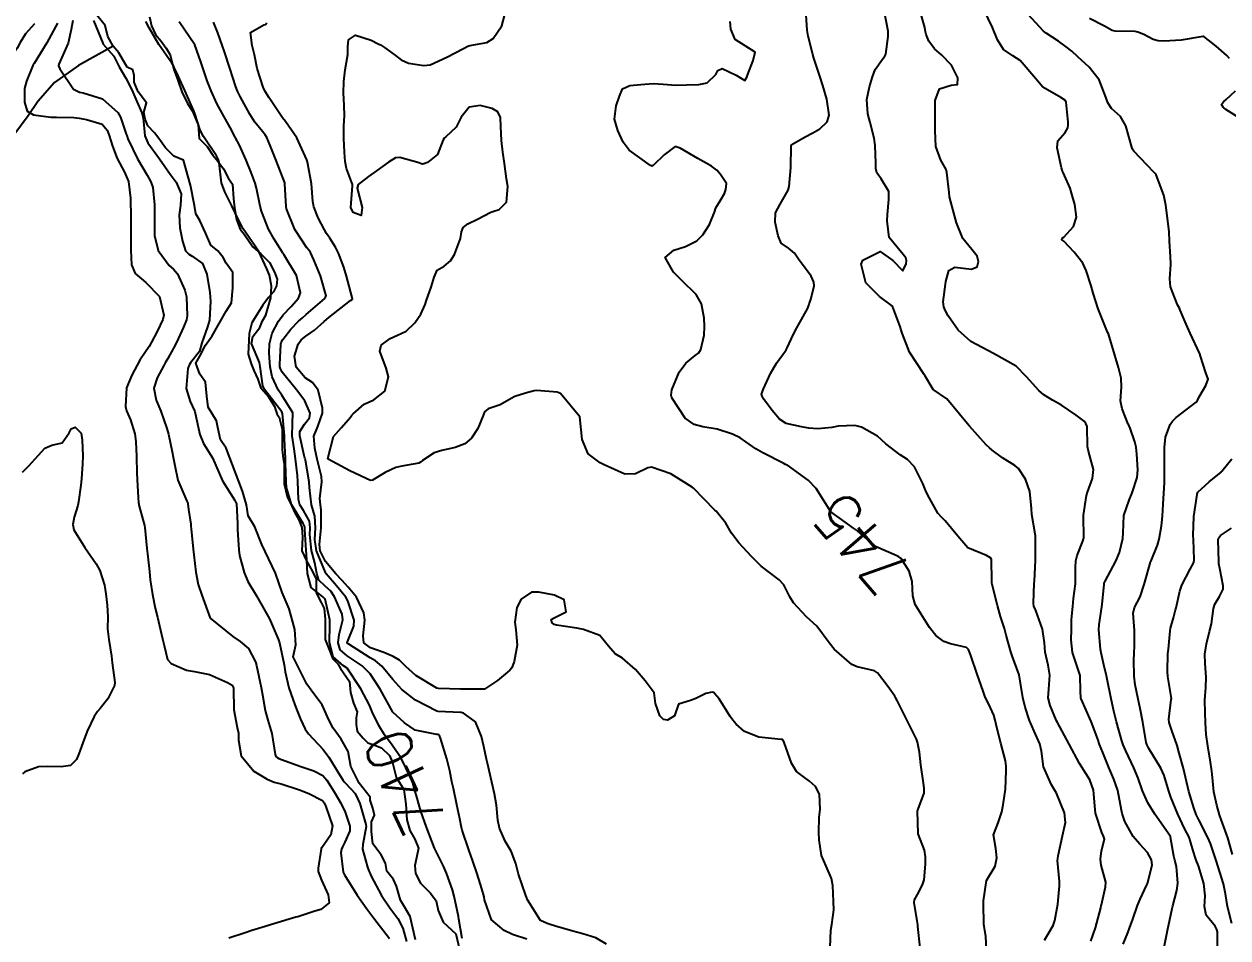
# Model space of a CAD drawing. Header units: metres. Extents: x 318500 to 325275, y 7408834 to 7428799.
# Drawn here: x 322758 to 322863, y 7421728.3 to 7421808 of the extents above; entities that cross this region are included whole.
import ezdxf
from ezdxf.enums import TextEntityAlignment as Align

# ---------------------------------------------------------------- set-up
doc = ezdxf.new("R2010")
doc.units = ezdxf.units.M
doc.header["$MEASUREMENT"] = 0
for name, color, linetype in [('Cotas', 45, 'Continuous'), ('Curvas de Nivel 1m', 11, 'Continuous'), ('Curvas de Nivel 5m', 15, 'Continuous'), ('Hidrografia', 140, 'Continuous'), ('Vias Primárias', 230, 'Continuous')]:
    doc.layers.add(name, color=color, linetype=linetype)
doc.styles.add('Style-STANDARD', font='STANDARD.shx')

msp = doc.modelspace()

# ---------------------------------------------------------------- linework, layer by layer
at = {"layer": 'Curvas de Nivel 1m', "flags": 128}
for points, elevation in [([(322851.02, 7421727.98), (322851.42, 7421729.15), (322851.88, 7421730.89), (322851.93, 7421731.09), (322851.94, 7421731.14), (322852.31, 7421732.73), (322852.33, 7421733.14), (322851.93, 7421734.61), (322851.86, 7421735.14), (322851.95, 7421735.87), (322852.21, 7421736.88), (322852.12, 7421737.14), (322851.97, 7421737.47), (322851.44, 7421739.15), (322851.36, 7421739.79), (322851.24, 7421741.16), (322850.92, 7421742.05), (322850.23, 7421743.17), (322850.04, 7421743.49), (322849.14, 7421745.18), (322848.1, 7421747.06), (322848.03, 7421747.2), (322847.46, 7421748.55), (322847.31, 7421749.21), (322847.36, 7421749.98), (322847.43, 7421751.21), (322847.29, 7421752.08), (322847.05, 7421753.22), (322846.98, 7421754.01), (322846.8, 7421755.22), (322846.22, 7421756.83), (322846.06, 7421757.23), (322846.02, 7421757.44), (322846.09, 7421759.23), (322846.1, 7421759.39), (322846.2, 7421761.23), (322846.2, 7421761.31), (322846.19, 7421763.23), (322846.18, 7421763.36), (322845.88, 7421765.23), (322845.84, 7421765.74), (322845.71, 7421767.24), (322845.31, 7421768.3), (322844.7, 7421769.25), (322844.39, 7421769.5), (322843.31, 7421770.18), (322842.41, 7421770.85), (322842.17, 7421771.04), (322841.88, 7421771.29), (322840.43, 7421772.92), (322840.12, 7421773.31), (322838.47, 7421775.33), (322837.27, 7421776.14), (322836.53, 7421777.36), (322836.49, 7421777.43), (322835.21, 7421779.38), (322834.55, 7421781.06), (322834.45, 7421781.39), (322834.42, 7421781.53), (322833.72, 7421783.4), (322832.58, 7421784.25), (322831.4, 7421785.43), (322830.98, 7421787.08), (322831.13, 7421787.43), (322832.64, 7421788.18), (322833.75, 7421787.4), (322834.62, 7421786.5), (322834.91, 7421787.1), (322834.93, 7421787.39), (322834.87, 7421787.63), (322834.64, 7421787.91), (322833.43, 7421789.4), (322833.24, 7421790.84), (322833.28, 7421791.4), (322833.39, 7421792.71), (322833.4, 7421793.4), (322832.72, 7421794.51), (322832.35, 7421795.04), (322832.27, 7421795.42), (322832.26, 7421795.9), (322832.21, 7421797.42), (322832.12, 7421798.07), (322831.76, 7421799.43), (322831.56, 7421800.19), (322831.47, 7421801.43), (322831.71, 7421802.55), (322831.96, 7421803.42), (322832.2, 7421804.07), (322832.86, 7421804.96), (322833.06, 7421805.21), (322833.13, 7421805.41), (322833.34, 7421806.95), (322833.33, 7421807.41), (322832.96, 7421809.37)], 747), ([(322853.84, 7421727.71), (322854.25, 7421728.72), (322854.4, 7421729.11), (322854.67, 7421729.91), (322855.1, 7421731.1), (322855.33, 7421731.66), (322855.91, 7421732.89), (322855.97, 7421733.03), (322855.99, 7421733.09), (322856.36, 7421734.66), (322856.3, 7421735.09), (322855.95, 7421735.72), (322855.29, 7421736.44), (322854.7, 7421737.11), (322853.98, 7421738.42), (322853.75, 7421739.12), (322853.7, 7421739.42), (322853.38, 7421741.13), (322853.03, 7421742.13), (322852.59, 7421743.14), (322852.06, 7421744.44), (322851.79, 7421745.15), (322851.62, 7421745.61), (322851.05, 7421747.16), (322850.17, 7421749.12), (322850.15, 7421749.17), (322850.13, 7421749.84), (322850.08, 7421751.17), (322850.05, 7421751.27), (322849.42, 7421753.18), (322849.3, 7421754.29), (322849.32, 7421755.18), (322849.34, 7421756.06), (322849.44, 7421757.18), (322849.52, 7421757.9), (322849.67, 7421759.18), (322849.68, 7421760.59), (322849.72, 7421761.18), (322849.83, 7421761.64), (322850.31, 7421762.9), (322850.39, 7421763.09), (322850.4, 7421763.17), (322850.37, 7421765.14), (322850.38, 7421765.17), (322850.64, 7421766.88), (322850.72, 7421767.17), (322851.17, 7421768.37), (322851.25, 7421769.16), (322850.82, 7421770.76), (322850.72, 7421771.17), (322850.69, 7421772.91), (322850.59, 7421773.17), (322850.44, 7421773.37), (322849.73, 7421773.9), (322848.46, 7421774.75), (322847.67, 7421775.21), (322846.92, 7421775.67), (322846.48, 7421776.04), (322845.4, 7421777.24), (322844.5, 7421778.17), (322842.52, 7421779.28), (322840.54, 7421780.31), (322839.44, 7421781.32), (322838.56, 7421782.55), (322838.3, 7421783.06), (322838.2, 7421783.34), (322838.14, 7421783.77), (322838.34, 7421785.33), (322838.38, 7421785.56), (322838.62, 7421786.51), (322839.15, 7421786.8), (322840.62, 7421786.63), (322841.09, 7421786.84), (322841.23, 7421787.3), (322841.09, 7421787.76), (322840.64, 7421788.36), (322839.85, 7421789.32), (322839.3, 7421790.69), (322839.14, 7421791.33), (322838.7, 7421792.96), (322838.66, 7421793.33), (322838.47, 7421795.08), (322838.39, 7421795.34), (322837.94, 7421796.14), (322837.51, 7421797.35), (322837.43, 7421798.7), (322837.45, 7421799.35), (322837.43, 7421799.99), (322837.45, 7421801.35), (322837.81, 7421802.36), (322838.83, 7421802.68), (322839.4, 7421802.75), (322839.42, 7421803.32), (322838.86, 7421804.44), (322838, 7421805.34), (322837.39, 7421805.86), (322836.88, 7421806.54), (322836.65, 7421807.12), (322836.6, 7421807.36), (322836.54, 7421807.72), (322836.06, 7421809.37)], 748), ([(322857.43, 7421727.47), (322857.73, 7421729.06), (322857.87, 7421729.74), (322858.1, 7421730.83), (322858.16, 7421731.06), (322858.53, 7421732.42), (322858.61, 7421733.05), (322858.49, 7421734.51), (322858.35, 7421735.06), (322858.27, 7421735.39), (322857.98, 7421737.07), (322857.96, 7421737.12), (322856.59, 7421739.08), (322856, 7421740.06), (322855.54, 7421741.1), (322855.14, 7421742.21), (322854.77, 7421743.11), (322854.06, 7421744.6), (322853.84, 7421745.12), (322853.72, 7421745.48), (322853.25, 7421747.13), (322853.03, 7421748.06), (322852.8, 7421749.14), (322852.45, 7421750.84), (322852.39, 7421751.15), (322852.16, 7421752.1), (322851.92, 7421753.15), (322851.87, 7421753.47), (322851.73, 7421755.15), (322851.74, 7421755.62), (322851.99, 7421757.15), (322852.02, 7421757.37), (322852.17, 7421759.15), (322852.18, 7421759.23), (322852.26, 7421759.41), (322853.2, 7421761.14), (322853.52, 7421761.91), (322853.81, 7421763.13), (322853.83, 7421763.62), (322853.91, 7421765.13), (322854.35, 7421766.46), (322854.62, 7421767.12), (322855.05, 7421768.44), (322855.12, 7421769.11), (322855.02, 7421770.5), (322854.96, 7421771.11), (322854.87, 7421771.56), (322854.44, 7421772.76), (322854.33, 7421773.02), (322854.29, 7421773.12), (322853.76, 7421774.43), (322853.62, 7421775.13), (322853.7, 7421776.34), (322853.67, 7421777.13), (322853.42, 7421778.06), (322853.12, 7421779.14), (322852.55, 7421780.99), (322852.48, 7421781.15), (322852.42, 7421781.28), (322851.65, 7421783.16), (322851.22, 7421784.54), (322851.04, 7421785.17), (322850.62, 7421786.53), (322850.33, 7421787.17), (322849.58, 7421788.13), (322848.65, 7421789.07), (322848.57, 7421789.13), (322848.5, 7421789.2), (322848.51, 7421789.34), (322848.65, 7421789.44), (322849.51, 7421790.35), (322849.76, 7421791.18), (322849.62, 7421792.27), (322849.36, 7421793.19), (322849.21, 7421793.69), (322848.73, 7421794.8), (322848.6, 7421795.08), (322848.56, 7421795.2), (322848.45, 7421795.49), (322848.07, 7421797.21), (322848.14, 7421797.84), (322848.78, 7421798.55), (322849.01, 7421798.98), (322849.05, 7421799.2), (322849.05, 7421799.45), (322848.88, 7421801.2), (322848.81, 7421801.36), (322848.4, 7421801.62), (322846.83, 7421802.52), (322846.23, 7421803.24), (322844.86, 7421804.84), (322844.21, 7421805.26), (322843.4, 7421805.8), (322842.88, 7421806.64), (322842.7, 7421807.1), (322842.62, 7421807.28), (322842.45, 7421807.73), (322841.68, 7421809.3)], 749), ([(322762.22, 7421808.35), (322762.06, 7421807.54), (322761.81, 7421806.36), (322761, 7421804.52), (322760.96, 7421804.37), (322761.08, 7421804.13), (322762.29, 7421802.35), (322762.81, 7421802.07), (322763.12, 7421802.02), (322764.8, 7421801.51), (322766.13, 7421800.3), (322766.37, 7421799.89), (322766.76, 7421798.77), (322766.88, 7421798.41), (322766.92, 7421798.29), (322767.02, 7421798.02), (322767.85, 7421796.27), (322768.71, 7421794.83), (322769.03, 7421794.26), (322769.19, 7421793.76), (322769.34, 7421792.25), (322769.35, 7421791.57), (322769.33, 7421790.25), (322769.33, 7421789.56), (322769.65, 7421788.25), (322770.61, 7421786.94), (322770.99, 7421786.62), (322771.35, 7421786.23), (322772, 7421784.8), (322772.13, 7421784.22), (322772.2, 7421782.56), (322772.14, 7421782.22), (322771.87, 7421781.56), (322771.25, 7421780.23), (322771.01, 7421779.74), (322770.5, 7421778.85), (322770.27, 7421778.47), (322770.15, 7421778.24), (322769.57, 7421777.16), (322769.28, 7421776.25), (322769.5, 7421775.2), (322769.9, 7421774.25), (322770.42, 7421772.73), (322770.55, 7421772.24), (322770.87, 7421770.7), (322770.98, 7421770.23), (322771.12, 7421769.49), (322771.38, 7421768.22), (322772.15, 7421766.39), (322772.24, 7421766.21), (322772.25, 7421766.14), (322772.32, 7421765.66), (322772.5, 7421764.39), (322772.51, 7421764.21), (322772.53, 7421763.98), (322772.72, 7421762.2), (322772.77, 7421761.7), (322772.94, 7421760.2), (322773.16, 7421759.11), (322773.46, 7421758.19), (322774.2, 7421756.18), (322776.18, 7421754.56), (322776.81, 7421754.15), (322777.55, 7421753.52), (322778.15, 7421752.37), (322778.21, 7421752.19), (322778.22, 7421752.13), (322778.24, 7421752.04), (322778.64, 7421750.12), (322778.76, 7421749.47), (322778.99, 7421748.12), (322779.23, 7421747.26), (322779.59, 7421746.11), (322779.87, 7421744.28), (322779.92, 7421744.1), (322780.04, 7421744), (322780.2, 7421743.93), (322782.03, 7421743.26), (322783.24, 7421742.84), (322784.02, 7421742.44), (322784.37, 7421742.04), (322785, 7421741.03), (322785.6, 7421740.03), (322785.98, 7421739.25), (322786.39, 7421738.02), (322786.37, 7421737.6), (322785.94, 7421736.63), (322785.74, 7421736.22), (322785.65, 7421736.02), (322785.6, 7421735.7), (322785.81, 7421734.02), (322785.91, 7421733.77), (322787.02, 7421732.01), (322787.86, 7421730.8), (322788.47, 7421729.98), (322789.83, 7421728.21)], 741), ([(322801.83, 7421728.16), (322800.58, 7421728.57), (322799.84, 7421728.9), (322798.73, 7421729.85), (322798.13, 7421731.6), (322798.09, 7421731.86), (322797.89, 7421732.55), (322797.49, 7421733.87), (322797.09, 7421735.04), (322796.79, 7421735.88), (322796.19, 7421737.66), (322796.12, 7421737.89), (322795.97, 7421738.65), (322795.71, 7421739.89), (322795.41, 7421741.31), (322795.29, 7421741.9), (322795.09, 7421742.84), (322794.83, 7421743.91), (322794.29, 7421745.69), (322794.21, 7421745.92), (322794.14, 7421745.99), (322794.07, 7421746.01), (322793.97, 7421746.02), (322792.07, 7421746.4), (322791.15, 7421747.03), (322790.12, 7421747.97), (322790.09, 7421748.02), (322789.04, 7421749.99), (322788.14, 7421751.32), (322787.47, 7421752.01), (322786.16, 7421752.89), (322785.54, 7421753.41), (322785.37, 7421754.03), (322785.45, 7421754.76), (322785.77, 7421756.03), (322785.72, 7421756.51), (322785.04, 7421758.04), (322784.71, 7421758.52), (322784.24, 7421758.96), (322783.67, 7421759.48), (322783.51, 7421760.06), (322783.34, 7421760.99), (322783.05, 7421762.07), (322782.9, 7421763.47), (322782.93, 7421764.07), (322782.87, 7421764.63), (322782.33, 7421765.58), (322782.02, 7421766.08), (322781.9, 7421766.52), (322781.85, 7421768.09), (322781.81, 7421768.64), (322781.64, 7421770.09), (322781.53, 7421770.96), (322781.36, 7421772.09), (322781.38, 7421773.13), (322781.42, 7421774.09), (322780.46, 7421775.65), (322780.12, 7421776.11), (322779.61, 7421777.24), (322779.43, 7421778.12), (322779.33, 7421779.3), (322779.36, 7421780.12), (322779.6, 7421781.05), (322780.15, 7421782.11), (322780.56, 7421782.66), (322781.26, 7421783.39), (322781.91, 7421784.09), (322782.08, 7421784.58), (322781.73, 7421786.09), (322780.63, 7421787.92), (322780.55, 7421788.02), (322780.5, 7421788.1), (322779.78, 7421789.26), (322779.29, 7421790.12), (322778.67, 7421791.69), (322778.56, 7421792.13), (322778.25, 7421793.69), (322778.12, 7421794.14), (322777.78, 7421795.08), (322777.34, 7421796.15), (322776.75, 7421797.45), (322776.39, 7421798.16), (322775.93, 7421799.01), (322775.27, 7421800.18), (322774.79, 7421801.1), (322774.29, 7421802.19), (322773.95, 7421803.07), (322773.56, 7421804.2), (322773.38, 7421804.73), (322772.86, 7421806.21), (322771.5, 7421808.23)], 741), ([(322836.14, 7421727.36), (322835.93, 7421729.29), (322835.93, 7421729.36), (322835.92, 7421729.42), (322835.86, 7421729.77), (322835.61, 7421731.36), (322835.64, 7421731.6), (322835.89, 7421732.06), (322836.34, 7421732.91), (322836.47, 7421733.35), (322836.59, 7421734.69), (322836.6, 7421735.35), (322836.52, 7421735.92), (322835.96, 7421737.36), (322835.91, 7421739.36), (322835.92, 7421739.43), (322835.99, 7421739.6), (322836.47, 7421740.89), (322836.49, 7421741.35), (322836.43, 7421741.76), (322836.19, 7421743.36), (322836.06, 7421744.47), (322835.91, 7421745.36), (322835.82, 7421745.62), (322834.94, 7421747.37), (322834.12, 7421748.99), (322833.99, 7421749.25), (322833.91, 7421749.38), (322833.35, 7421750.18), (322832.42, 7421751.41), (322832.15, 7421751.59), (322830.64, 7421751.92), (322830.16, 7421752.13), (322828.62, 7421753.46), (322828.18, 7421754.03), (322827.12, 7421755.48), (322826.21, 7421756.3), (322825.07, 7421757.51), (322824.75, 7421758.03), (322824.25, 7421759.07), (322823.84, 7421759.52), (322822.27, 7421760.7), (322821.41, 7421761.55), (322820.3, 7421762.74), (322819.67, 7421763.58), (322819.19, 7421764.46), (322818.33, 7421765.5), (322818.23, 7421765.6), (322816.36, 7421767.52), (322816.25, 7421767.62), (322814.38, 7421768.78), (322812.71, 7421769.35), (322812.38, 7421769.29), (322811.31, 7421768.76), (322810.38, 7421768.73), (322808.56, 7421769.55), (322808.39, 7421769.65), (322808.21, 7421769.73), (322807.18, 7421770.53), (322806.65, 7421771.76), (322806.44, 7421773.76), (322804.77, 7421775.78), (322804.47, 7421775.91), (322802.7, 7421776.03), (322802.47, 7421776.01), (322801.69, 7421775.82), (322800.78, 7421775.52), (322800.46, 7421775.36), (322799.5, 7421774.8), (322798.45, 7421774.43), (322798.12, 7421774.19), (322798, 7421773.87), (322797.56, 7421772.74), (322797, 7421771.88), (322796.41, 7421771.39), (322795.58, 7421771.08), (322794.4, 7421770.82), (322793.73, 7421770.6), (322792.73, 7421769.94), (322792.55, 7421769.78), (322792.39, 7421769.7), (322790.92, 7421769.43), (322790.38, 7421769.31), (322789.45, 7421768.9), (322788.36, 7421768.21), (322788.17, 7421768.2), (322786.38, 7421769.03), (322784.5, 7421770.05), (322784.45, 7421770.11), (322784.97, 7421772.04), (322785.64, 7421772.81), (322786.44, 7421773.73), (322786.56, 7421773.89), (322786.68, 7421774.02), (322787.63, 7421774.84), (322788.46, 7421775.22), (322789.44, 7421775.99), (322789.74, 7421777.24), (322789.54, 7421777.98), (322789.01, 7421779.49), (322789.11, 7421779.99), (322789.91, 7421780.59), (322790.53, 7421780.88), (322791.29, 7421781.21), (322792.04, 7421781.95), (322792.56, 7421782.72), (322792.96, 7421783.54), (322793.07, 7421783.94), (322793.47, 7421785.05), (322793.74, 7421785.93), (322794, 7421786.54), (322794.61, 7421786.91), (322795.17, 7421787.37), (322795.51, 7421787.91), (322796.04, 7421789.3), (322796.12, 7421789.9), (322796.28, 7421790.27), (322796.66, 7421790.59), (322797.53, 7421791.01), (322798.68, 7421791.6), (322798.85, 7421791.68), (322799.4, 7421791.85), (322800.06, 7421792.47), (322800.15, 7421793.85), (322800.04, 7421794.52), (322799.86, 7421795.85), (322799.73, 7421796.86), (322799.61, 7421797.85), (322799.55, 7421799.09), (322799.51, 7421799.86), (322799.29, 7421800.36), (322798.8, 7421800.65), (322797.76, 7421800.92), (322796.8, 7421800.77), (322796.09, 7421799.9), (322795.65, 7421799.03), (322794.76, 7421798.19), (322794.61, 7421798.08), (322794.52, 7421797.92), (322794.04, 7421796.63), (322793.16, 7421795.94), (322792.85, 7421795.82), (322792.73, 7421795.8), (322792.62, 7421795.83), (322792.32, 7421795.95), (322790.74, 7421796.38), (322790.36, 7421796.35), (322789.74, 7421795.98), (322788.72, 7421795.23), (322788, 7421794.72), (322787.11, 7421794.02), (322787.03, 7421793.7), (322787.47, 7421792.01), (322787.37, 7421791.31), (322786.67, 7421791.59), (322786.48, 7421792.02), (322786.61, 7421793.92), (322786.6, 7421794.02), (322786.1, 7421795.41), (322785.98, 7421796.03), (322785.91, 7421796.86), (322785.85, 7421798.03), (322785.86, 7421799.13), (322785.91, 7421800.03), (322785.9, 7421800.93), (322785.83, 7421802.03), (322785.85, 7421803.01), (322785.98, 7421804.03), (322786.2, 7421805.38), (322786.22, 7421806.03), (322786.25, 7421806.65), (322786.88, 7421807.07), (322788.25, 7421806.62), (322788.86, 7421806.31), (322789.06, 7421806.2), (322789.4, 7421805.99), (322790.25, 7421805.38), (322790.85, 7421804.9), (322791.49, 7421804.6), (322792.84, 7421804.4), (322793.39, 7421804.48), (322794.85, 7421805.15), (322796.3, 7421805.9), (322796.66, 7421806.09), (322796.86, 7421806.16), (322798.32, 7421806.43), (322798.88, 7421806.77), (322799.64, 7421807.86), (322799.89, 7421808.87)], 744), ([(322846.99, 7421728.06), (322847.64, 7421729.2), (322847.72, 7421729.34), (322847.87, 7421729.78), (322848.15, 7421731.2), (322848.29, 7421732.81), (322848.28, 7421733.19), (322848.12, 7421735.01), (322848.13, 7421735.2), (322848.17, 7421735.42), (322848.56, 7421737.19), (322848.82, 7421738.34), (322848.71, 7421739.19), (322848.02, 7421740.89), (322847.85, 7421741.2), (322847.59, 7421741.64), (322846.88, 7421743.21), (322846.71, 7421744.56), (322846.56, 7421745.22), (322846.09, 7421746.31), (322845.67, 7421747.23), (322845.28, 7421748.4), (322845.08, 7421749.24), (322844.87, 7421750.51), (322844.76, 7421751.24), (322844.17, 7421752.9), (322844.05, 7421753.25), (322843.64, 7421754.7), (322843.48, 7421755.26), (322843.15, 7421756.33), (322842.87, 7421757.27), (322842.41, 7421759.12), (322842.39, 7421759.28), (322842.39, 7421759.4), (322842.36, 7421761.28), (322842.28, 7421761.43), (322841.93, 7421761.64), (322840.3, 7421762.32), (322839.42, 7421763.32), (322838.32, 7421764.67), (322837.98, 7421764.99), (322837.68, 7421765.34), (322836.79, 7421766.92), (322836.59, 7421767.36), (322836.37, 7421767.92), (322835.65, 7421769.37), (322835.03, 7421770.01), (322834.4, 7421770.43), (322833.14, 7421771.4), (322832.42, 7421772.05), (322831.01, 7421772.85), (322830.43, 7421772.99), (322828.98, 7421772.92), (322828.43, 7421772.82), (322827.2, 7421772.71), (322826.43, 7421772.77), (322825.79, 7421772.86), (322824.43, 7421773.15), (322823.87, 7421773.53), (322823.21, 7421774.3), (322822.47, 7421775.32), (322822.34, 7421775.55), (322822.3, 7421775.72), (322822.48, 7421776.2), (322823.09, 7421777.54), (322823.6, 7421778.44), (322824.39, 7421779.52), (322824.44, 7421779.6), (322824.52, 7421779.78), (322825.08, 7421780.97), (322825.37, 7421781.51), (322826.32, 7421783.24), (322826.42, 7421783.49), (322826.46, 7421783.6), (322826.58, 7421783.98), (322826.89, 7421785.19), (322826.86, 7421785.49), (322826.61, 7421786.01), (322825.53, 7421787.51), (322825.16, 7421788.04), (322824.64, 7421788.47), (322824.02, 7421788.91), (322823.74, 7421789.53), (322823.48, 7421790.73), (322823.51, 7421791.54), (322823.92, 7421792.3), (322824.62, 7421793.52), (322824.71, 7421793.85), (322824.85, 7421795.52), (322824.88, 7421797.39), (322824.94, 7421797.52), (322826.09, 7421798.18), (322826.78, 7421798.54), (322827.37, 7421798.89), (322828.01, 7421799.48), (322828.2, 7421800.07), (322828, 7421801.48), (322827.64, 7421802.67), (322827.37, 7421803.48), (322826.86, 7421805.04), (322826.73, 7421805.49), (322826.36, 7421806.97), (322826.27, 7421807.5), (322826.2, 7421808.79)], 746), ([(322863.11, 7421805.01), (322862.87, 7421805.27), (322861.95, 7421806.1), (322860.89, 7421806.94), (322860.8, 7421806.95), (322858.89, 7421806.63), (322857.43, 7421806.54), (322856.88, 7421806.57), (322856.47, 7421806.68), (322855.65, 7421807.11), (322855.11, 7421807.33), (322854.89, 7421807.37), (322853.15, 7421807.4), (322852.89, 7421807.47), (322852.21, 7421807.85), (322850.91, 7421808.52)], 751), ([(322758.88, 7421808.05), (322758.1, 7421807.18), (322757.61, 7421806.41), (322757.35, 7421805.92), (322756.85, 7421805.15), (322755.81, 7421804.44), (322755.15, 7421804.13), (322754.83, 7421804.04), (322753.04, 7421804.48), (322752.89, 7421804.53), (322752.84, 7421804.56), (322751.28, 7421806.5), (322750.87, 7421807.25), (322750.53, 7421808.15)], 743), ([(322760.89, 7421808.09), (322759.94, 7421806.38), (322758.84, 7421804.58), (322758.77, 7421804.47), (322758.74, 7421804.4), (322758.18, 7421803.05), (322757.99, 7421802.41), (322757.99, 7421801.2), (322758.24, 7421800.41), (322758.78, 7421800.1), (322760.31, 7421799.91), (322760.78, 7421799.9), (322762.3, 7421799.87), (322762.77, 7421799.81), (322763.42, 7421799.69), (322764.77, 7421799.28), (322765.21, 7421798.76), (322765.38, 7421798.31), (322765.68, 7421797.37), (322766.09, 7421796.3), (322766.71, 7421795.1), (322767.06, 7421794.28), (322767.25, 7421792.84), (322767.26, 7421792.28), (322767.28, 7421791.68), (322767.27, 7421790.28), (322767.27, 7421789.65), (322767.28, 7421788.28), (322767.33, 7421787), (322767.66, 7421786.27), (322768.59, 7421785.48), (322769.79, 7421784.25), (322770.16, 7421782.63), (322770.07, 7421782.24), (322769.58, 7421781.2), (322769.09, 7421780.25), (322768.88, 7421779.89), (322768.51, 7421779.34), (322768.06, 7421778.7), (322767.83, 7421778.27), (322767.36, 7421777.39), (322766.9, 7421776.28), (322766.82, 7421774.66), (322766.91, 7421774.28), (322767.24, 7421773.47), (322767.62, 7421772.27), (322767.72, 7421771.59), (322767.76, 7421770.27), (322767.8, 7421768.84), (322767.82, 7421768.27), (322767.93, 7421766.67), (322767.96, 7421766.27), (322768, 7421765.94), (322768.32, 7421764.79), (322768.46, 7421764.26), (322768.49, 7421764.08), (322768.68, 7421762.26), (322768.73, 7421761.79), (322768.9, 7421760.25), (322768.97, 7421759.52), (322769.16, 7421758.25), (322769.41, 7421757.05), (322769.59, 7421756.25), (322770.05, 7421754.36), (322770.08, 7421754.24), (322770.17, 7421753.79), (322770.48, 7421752.57), (322770.79, 7421752.23), (322772.14, 7421751.64), (322772.82, 7421751.52), (322774.14, 7421751.26), (322775.72, 7421750.57), (322776.12, 7421750.32), (322776.21, 7421750.16), (322776.22, 7421750.06), (322776.26, 7421748.16), (322776.56, 7421746.64), (322776.67, 7421746.15), (322776.68, 7421745.53), (322776.91, 7421744.15), (322778.02, 7421742.82), (322779.16, 7421742.11), (322779.77, 7421741.87), (322780.01, 7421741.81), (322780.4, 7421741.71), (322782, 7421741.19), (322782.81, 7421740.88), (322783.99, 7421740.26), (322784.09, 7421740.15), (322784.15, 7421740.05), (322784.29, 7421739.74), (322784.86, 7421738.04), (322784.72, 7421737.27), (322783.93, 7421736.14), (322783.89, 7421736.09), (322783.87, 7421736.05), (322783.62, 7421734.35), (322783.62, 7421734.05), (322783.9, 7421733.3), (322784.49, 7421732.04), (322784.57, 7421731.33), (322783.86, 7421730.76), (322783.32, 7421730.59), (322781.85, 7421730.12), (322781.81, 7421730.11), (322781.68, 7421730.07), (322779.84, 7421729.52), (322778.99, 7421729.26), (322777.84, 7421728.9), (322777.26, 7421728.71), (322775.83, 7421728.25)], 742), ([(322808.76, 7421727.72), (322807.84, 7421728.27), (322806.71, 7421728.61), (322805.84, 7421728.86), (322804.32, 7421729.3), (322803.85, 7421729.44), (322803.58, 7421729.52), (322803, 7421729.79), (322801.88, 7421731.58), (322801.79, 7421731.81), (322801.74, 7421731.96), (322801.09, 7421733.82), (322800.85, 7421734.76), (322800.44, 7421735.83), (322799.94, 7421736.71), (322799.44, 7421737.85), (322799.29, 7421738.53), (322799.18, 7421739.85), (322799.01, 7421740.84), (322798.77, 7421741.85), (322798.38, 7421743.51), (322798.3, 7421743.86), (322798.06, 7421744.96), (322797.87, 7421745.86), (322797.33, 7421747.12), (322796.3, 7421747.89), (322796.09, 7421747.94), (322796.03, 7421747.95), (322794.09, 7421748.03), (322793.96, 7421748.06), (322792.11, 7421749.01), (322790.93, 7421749.96), (322790.13, 7421750.82), (322789.17, 7421751.98), (322788.61, 7421752.45), (322788.16, 7421752.7), (322786.29, 7421753.9), (322786.17, 7421753.98), (322786.15, 7421754), (322786.14, 7421754.02), (322786.14, 7421754.05), (322786.17, 7421754.12), (322786.74, 7421755.47), (322786.76, 7421756.01), (322786.22, 7421757.68), (322786.02, 7421758.02), (322785.21, 7421759), (322784.32, 7421760.05), (322784.25, 7421760.16), (322783.46, 7421762.06), (322783.32, 7421763.03), (322783.4, 7421764.06), (322783.33, 7421765.08), (322783.04, 7421766.07), (322782.85, 7421767.57), (322782.83, 7421768.07), (322782.5, 7421769.97), (322782.47, 7421770.08), (322782.46, 7421770.15), (322782.39, 7421770.38), (322782.01, 7421772.08), (322782.03, 7421772.47), (322782.43, 7421773.11), (322782.86, 7421773.65), (322782.93, 7421774.07), (322782.46, 7421775.14), (322781.74, 7421776.09), (322780.49, 7421777.63), (322780.32, 7421777.93), (322780.28, 7421778.1), (322780.27, 7421778.32), (322780.35, 7421780.1), (322780.38, 7421780.24), (322780.53, 7421780.5), (322781.23, 7421781.4), (322781.89, 7421782.09), (322782.24, 7421782.4), (322782.56, 7421782.67), (322784.21, 7421784.06), (322784.31, 7421784.32), (322783.82, 7421786.06), (322783.24, 7421787.46), (322782.95, 7421788.08), (322782.83, 7421788.27), (322782.63, 7421788.51), (322781.59, 7421790.09), (322780.87, 7421791.9), (322780.84, 7421792.1), (322780.72, 7421794.08), (322780.72, 7421794.1), (322780.7, 7421794.16), (322779.94, 7421796.11), (322779.43, 7421797.44), (322779.14, 7421798.12), (322779, 7421798.36), (322778.77, 7421798.64), (322778.1, 7421799.47), (322777.65, 7421800.15), (322776.8, 7421801.69), (322776.58, 7421802.16), (322776.44, 7421802.54), (322775.92, 7421804.17), (322775.44, 7421805.59), (322775.25, 7421806.18), (322774.88, 7421807.27), (322774.49, 7421808.19)], 742), ([(322828.29, 7421727.46), (322828.35, 7421728.95), (322828.42, 7421729.45), (322828.59, 7421730.73), (322828.57, 7421731.45), (322828.5, 7421732.85), (322828.41, 7421733.46), (322827.93, 7421734.54), (322827.52, 7421735.47), (322827.32, 7421736.83), (322827.29, 7421737.47), (322827.33, 7421738.82), (322827.4, 7421739.47), (322827.36, 7421740.82), (322827.01, 7421741.48), (322826.48, 7421741.94), (322826.03, 7421742.26), (322825.33, 7421742.8), (322824.9, 7421743.51), (322824.28, 7421745.31), (322824.17, 7421745.52), (322824.12, 7421745.57), (322824.07, 7421745.58), (322824.02, 7421745.57), (322822.07, 7421745.79), (322820.8, 7421746.28), (322820.08, 7421746.92), (322819.78, 7421747.26), (322819.55, 7421747.58), (322818.59, 7421749.12), (322818.2, 7421749.6), (322818.12, 7421749.68), (322817.99, 7421749.73), (322817.43, 7421749.61), (322816.56, 7421749.16), (322816.11, 7421748.99), (322815.06, 7421748.68), (322814.69, 7421747.64), (322814.09, 7421747.28), (322813.75, 7421747.32), (322813.42, 7421747.66), (322813.04, 7421748.73), (322812.94, 7421749.67), (322812.14, 7421750.7), (322811.31, 7421751.69), (322810.16, 7421752.68), (322809.52, 7421753.07), (322808.94, 7421753.72), (322808.18, 7421754.65), (322806.76, 7421755.19), (322806.19, 7421755.29), (322804.42, 7421755.56), (322804.2, 7421755.63), (322804.04, 7421755.78), (322803.94, 7421756.05), (322804.21, 7421756.21), (322805.24, 7421756.74), (322805.09, 7421757.77), (322804.23, 7421758.18), (322802.88, 7421758.44), (322802.24, 7421758.43), (322801.32, 7421757.82), (322800.95, 7421757.1), (322800.77, 7421755.83), (322800.86, 7421755.16), (322800.99, 7421753.83), (322800.71, 7421752.39), (322800.51, 7421751.83), (322800.35, 7421751.64), (322800.14, 7421751.47), (322799.27, 7421750.72), (322798.12, 7421749.99), (322798.01, 7421749.97), (322796.12, 7421749.98), (322796.03, 7421749.98), (322794.12, 7421750.03), (322793.97, 7421750.07), (322792.14, 7421751.16), (322791.26, 7421751.95), (322790.7, 7421752.5), (322790.16, 7421752.82), (322789.36, 7421753.18), (322788.17, 7421753.58), (322787.6, 7421754.01), (322787.55, 7421754.64), (322787.69, 7421756.01), (322787.59, 7421756.63), (322786.95, 7421758.01), (322786.24, 7421758.89), (322785.69, 7421759.48), (322785.17, 7421760.04), (322784.27, 7421761.13), (322783.8, 7421762.06), (322783.74, 7421762.61), (322783.87, 7421764.06), (322783.89, 7421765.62), (322783.81, 7421766.06), (322783.76, 7421766.63), (322783.94, 7421768.06), (322783.9, 7421768.53), (322783.53, 7421770.06), (322783.34, 7421771), (322783.25, 7421772.07), (322783.58, 7421772.9), (322784, 7421774.06), (322784, 7421774.5), (322783.61, 7421776.06), (322783.13, 7421776.73), (322782.48, 7421777.15), (322781.69, 7421778.09), (322781.55, 7421779.05), (322781.88, 7421780.09), (322782.14, 7421780.47), (322782.53, 7421780.79), (322783.31, 7421781.3), (322784.13, 7421782.06), (322784.55, 7421782.43), (322786.45, 7421783.9), (322786.57, 7421783.98), (322786.59, 7421784), (322786.6, 7421784.02), (322786.57, 7421784.15), (322786.09, 7421786.03), (322785.85, 7421786.8), (322785.4, 7421788.04), (322785.14, 7421788.55), (322784.64, 7421789.34), (322784.35, 7421789.76), (322784.16, 7421790.06), (322783.62, 7421791.11), (322783.24, 7421792.07), (322783.15, 7421792.54), (322783.04, 7421794.07), (322782.73, 7421795.83), (322782.66, 7421796.08), (322782.63, 7421796.18), (322781.77, 7421798.09), (322780.77, 7421799.52), (322780.52, 7421799.85), (322780.34, 7421800.11), (322779.34, 7421801.59), (322779, 7421802.13), (322778.82, 7421802.51), (322778.31, 7421804.14), (322778.06, 7421805.35), (322777.85, 7421806.15), (322777.72, 7421807.3), (322778.89, 7421807.97), (322779.02, 7421808), (322779.15, 7421808.13)], 743), ([(322863.96, 7421799.84), (322862.81, 7421800.58), (322862.56, 7421800.77), (322862.43, 7421801.02), (322862.58, 7421801.24), (322862.82, 7421801.43), (322863.63, 7421802.2)], 751), ([(322757.84, 7421768.93), (322758.37, 7421769.47), (322759.23, 7421770.39), (322759.77, 7421771), (322760.39, 7421771.27), (322761.28, 7421771.47), (322761.91, 7421772.35), (322762.06, 7421772.7), (322762.42, 7421772.85), (322762.93, 7421772.33), (322763.02, 7421771.71), (322763.09, 7421770.33), (322763.07, 7421769.64), (322762.96, 7421768.33), (322762.91, 7421767.78), (322762.72, 7421766.34), (322762.65, 7421766.01), (322762.32, 7421764.98), (322762.23, 7421764.34), (322762.3, 7421763.89), (322763.26, 7421762.33), (322764.26, 7421760.93), (322764.56, 7421760.32), (322764.97, 7421759.04), (322765.11, 7421758.31), (322765.22, 7421757.3), (322765.26, 7421756.3), (322765.24, 7421755.25), (322765.36, 7421754.3), (322765.6, 7421752.85), (322765.66, 7421752.29), (322765.87, 7421750.55), (322765.85, 7421750.29), (322765.27, 7421749.13), (322764.6, 7421748.3), (322764.37, 7421748.03), (322764.08, 7421747.6), (322763.46, 7421746.32), (322763.08, 7421745.3), (322762.75, 7421744.33), (322762.53, 7421743.83), (322762.02, 7421743.32), (322761.19, 7421743.19), (322760.02, 7421743.24), (322759.21, 7421743.19), (322758.02, 7421742.77), (322757.82, 7421742.58)], 743), ([(322863.33, 7421729.53), (322862.95, 7421731), (322862.78, 7421732.12), (322862.58, 7421733), (322861.94, 7421735.01), (322861.45, 7421736.51), (322861.24, 7421737.02), (322860.45, 7421738.57), (322860.22, 7421739.04), (322860, 7421739.63), (322859.57, 7421741.05), (322859.29, 7421742.31), (322859.1, 7421743.05), (322858.73, 7421744.39), (322858.55, 7421745.06), (322858.09, 7421746.36), (322857.85, 7421747.07), (322857.81, 7421747.37), (322858.04, 7421749.07), (322858.05, 7421749.15), (322857.74, 7421751.07), (322857.7, 7421751.53), (322857.74, 7421753.07), (322857.78, 7421753.48), (322857.94, 7421755.07), (322857.98, 7421755.29), (322858.22, 7421756.2), (322858.41, 7421756.89), (322858.45, 7421757.07), (322858.78, 7421758.53), (322858.96, 7421759.06), (322859.68, 7421760.45), (322859.99, 7421761.04), (322860.04, 7421761.29), (322859.97, 7421763.05), (322859.96, 7421763.4), (322860.01, 7421765.04), (322860.29, 7421766.97), (322860.3, 7421767.04), (322860.31, 7421767.09), (322860.36, 7421767.18), (322861.34, 7421768.06), (322862.39, 7421768.93), (322862.43, 7421768.97), (322862.46, 7421769.01), (322863.32, 7421770.08)], 751), ([(322863.38, 7421735.56), (322862.97, 7421737), (322862.4, 7421738.59), (322862.25, 7421739.01), (322862, 7421739.85), (322861.75, 7421741.01), (322861.59, 7421742.57), (322861.54, 7421743.02), (322861.45, 7421743.62), (322861.24, 7421745.02), (322861.09, 7421746.02), (322861.02, 7421747.03), (322860.99, 7421747.91), (322860.96, 7421749.03), (322861.05, 7421750.11), (322861.08, 7421751.03), (322860.98, 7421752.22), (322860.97, 7421753.03), (322861.11, 7421753.94), (322861.37, 7421755.02), (322861.54, 7421755.69), (322861.73, 7421757.02), (322861.85, 7421757.4), (322862.25, 7421758.06), (322862.56, 7421758.7), (322862.56, 7421759.01), (322862.28, 7421760.51), (322862.19, 7421760.92), (322862.19, 7421761.01), (322862.19, 7421761.1), (322862.14, 7421763.01), (322862.16, 7421763.16), (322862.32, 7421763.39), (322863.3, 7421764.03)], 752)]:
    msp.add_lwpolyline(points, dxfattribs=dict(at, elevation=elevation))
at = {"layer": 'Curvas de Nivel 5m', "flags": 128}
for points, elevation in [([(322764.01, 7421808.33), (322764.82, 7421806.36), (322764.83, 7421806.32), (322764.86, 7421806.27), (322765.78, 7421805.23), (322766.26, 7421804.3), (322766.83, 7421803.3), (322767.36, 7421802.28), (322767.79, 7421801.28), (322768.23, 7421800.27), (322768.34, 7421799.83), (322768.5, 7421798.26), (322768.75, 7421797.65), (322769.78, 7421796.25), (322770.71, 7421794.92), (322771.23, 7421794.23), (322771.68, 7421793.21), (322771.62, 7421792.23), (322771.5, 7421791.39), (322771.55, 7421790.23), (322771.78, 7421789.07), (322772.06, 7421788.22), (322772.33, 7421787.93), (322772.62, 7421787.77), (322773.54, 7421787.13), (322773.9, 7421786.19), (322774.16, 7421784.6), (322774.21, 7421784.19), (322774.23, 7421783.85), (322774.15, 7421782.19), (322773.96, 7421781.61), (322773.46, 7421780.2), (322773.26, 7421779.45), (322772.49, 7421778.47), (322772.39, 7421778.31), (322772.34, 7421778.21), (322772.25, 7421777.97), (322772.1, 7421776.22), (322772.45, 7421775.07), (322772.86, 7421774.2), (322772.99, 7421773.65), (322773.31, 7421772.2), (322773.63, 7421771.42), (322774.39, 7421770.18), (322775.28, 7421768.17), (322776.33, 7421766.49), (322776.49, 7421766.16), (322776.58, 7421764.43), (322776.58, 7421764.16), (322776.59, 7421763.88), (322776.7, 7421762.15), (322776.77, 7421761.65), (322777.16, 7421760.15), (322777.48, 7421759.38), (322778.23, 7421758.13), (322779.38, 7421756.11), (322780.17, 7421754.28), (322780.23, 7421754.1), (322780.25, 7421754.02), (322780.65, 7421752.09), (322780.75, 7421751.48), (322781.06, 7421750.09), (322781.58, 7421748.6), (322781.79, 7421748.08), (322782.08, 7421747.37), (322782.48, 7421746.48), (322782.77, 7421746.07), (322784.05, 7421744.72), (322784.55, 7421744.04), (322785.42, 7421742.63), (322785.8, 7421742.02), (322785.89, 7421741.9), (322786.01, 7421741.76), (322786.86, 7421740.87), (322787.25, 7421740.01), (322787.79, 7421738.18), (322787.8, 7421738), (322787.52, 7421736.42), (322787.5, 7421736), (322787.91, 7421734.45), (322788.05, 7421734.13), (322788.1, 7421734), (322788.25, 7421733.65), (322789.15, 7421731.98), (322789.86, 7421730.88), (322790.56, 7421729.96), (322791.01, 7421729.12), (322791.31, 7421727.95)], 740), ([(322796.18, 7421728.23), (322795.88, 7421729.89), (322795.85, 7421730.13), (322795.49, 7421731.9), (322795.33, 7421732.46), (322794.81, 7421733.91), (322794.55, 7421734.54), (322793.93, 7421735.74), (322793.84, 7421735.92), (322793.77, 7421736.09), (322793.06, 7421737.93), (322792.58, 7421739.33), (322792.41, 7421739.94), (322792.32, 7421740.27), (322792, 7421741.38), (322791.88, 7421741.81), (322791.83, 7421741.94), (322791.68, 7421742.28), (322790.86, 7421743.96), (322790.06, 7421745.08), (322789.4, 7421745.98), (322788.9, 7421746.8), (322788.34, 7421748), (322788.1, 7421748.59), (322787.35, 7421750.01), (322786.15, 7421751.81), (322785.84, 7421752.02), (322784.92, 7421752.8), (322784.61, 7421754.04), (322784.65, 7421755.59), (322784.64, 7421756.04), (322784.23, 7421757.84), (322784.02, 7421758.05), (322783.02, 7421758.85), (322782.69, 7421760.07), (322782.6, 7421761.75), (322782.57, 7421762.08), (322782.45, 7421763.93), (322782.46, 7421764.08), (322782.44, 7421764.21), (322782.31, 7421764.44), (322781.28, 7421766.09), (322780.86, 7421767.59), (322780.83, 7421768.1), (322780.78, 7421769.7), (322780.76, 7421770.1), (322780.69, 7421771.81), (322780.67, 7421772.1), (322780.5, 7421774.04), (322780.49, 7421774.1), (322780.44, 7421774.18), (322778.93, 7421776.12), (322778.79, 7421776.45), (322778.57, 7421778.13), (322778.5, 7421778.5), (322777.79, 7421780.14), (322777.92, 7421780.75), (322778.54, 7421781.55), (322778.7, 7421781.98), (322778.76, 7421782.13), (322779.05, 7421782.61), (322779.48, 7421784.12), (322779.55, 7421785.15), (322779.38, 7421786.12), (322779.14, 7421786.65), (322778.62, 7421787.81), (322778.51, 7421788.02), (322778.46, 7421788.13), (322778.13, 7421788.63), (322777.09, 7421790.15), (322776.66, 7421790.95), (322776.1, 7421792.17), (322775.48, 7421793.38), (322775.2, 7421794.17), (322774.98, 7421795.92), (322774.91, 7421796.18), (322774.74, 7421796.52), (322773.63, 7421798.2), (322773.33, 7421798.77), (322772.87, 7421800.21), (322772.78, 7421800.46), (322771.98, 7421802.22), (322771.25, 7421803.82), (322771.07, 7421804.24), (322770.99, 7421804.39), (322770.84, 7421804.61), (322769.71, 7421806.25), (322768.88, 7421807.71), (322768.58, 7421808.26)], 740), ([(322841.93, 7421727.28), (322841.85, 7421728.39), (322841.71, 7421729.28), (322841.69, 7421729.45), (322841.65, 7421731.28), (322841.67, 7421731.5), (322841.91, 7421733.28), (322842.66, 7421734.54), (322842.82, 7421735.27), (322842.74, 7421736.06), (322842.54, 7421737.27), (322842.94, 7421738.3), (322843.26, 7421739.26), (322843.37, 7421739.89), (322843.58, 7421741.26), (322843.62, 7421742.84), (322843.63, 7421743.26), (322843.58, 7421743.72), (322843.17, 7421745.26), (322842.84, 7421746.51), (322842.68, 7421747.27), (322842.55, 7421747.72), (322842.11, 7421748.67), (322841.81, 7421749.28), (322841.63, 7421749.79), (322841.11, 7421751.29), (322840.56, 7421752.91), (322840.41, 7421753.3), (322840.34, 7421753.45), (322840.18, 7421753.6), (322838.79, 7421753.93), (322838.19, 7421754.14), (322837.5, 7421754.65), (322836.96, 7421755.35), (322836.22, 7421756.51), (322835.71, 7421757.37), (322835.49, 7421758.12), (322835.43, 7421759.37), (322835.17, 7421760.28), (322834.47, 7421761.39), (322834.28, 7421761.54), (322834.04, 7421761.63), (322832.29, 7421762.4), (322831.09, 7421763.43), (322830.67, 7421763.79), (322830.32, 7421764.02), (322828.33, 7421765.46), (322827.07, 7421767.48), (322826.37, 7421768.21), (322824.56, 7421769.52), (322824.44, 7421769.57), (322824.39, 7421769.6), (322824.25, 7421769.67), (322822.4, 7421770.6), (322821.79, 7421770.94), (322820.93, 7421771.56), (322820.42, 7421771.92), (322819.76, 7421772.24), (322818.43, 7421772.67), (322817.17, 7421772.87), (322816.43, 7421773.07), (322815.64, 7421773.63), (322814.47, 7421775.39), (322814.41, 7421775.65), (322814.47, 7421776.11), (322815.11, 7421777.64), (322815.69, 7421778.44), (322816.51, 7421779.1), (322816.81, 7421779.33), (322817.01, 7421779.62), (322817.29, 7421780.87), (322817.33, 7421781.62), (322817.3, 7421782.36), (322817.07, 7421783.62), (322816.58, 7421784.41), (322815.35, 7421785.64), (322814.61, 7421786.36), (322813.88, 7421787.66), (322814.64, 7421788.29), (322815.67, 7421788.61), (322816.64, 7421789.1), (322817.16, 7421789.62), (322817.76, 7421790.52), (322818.19, 7421791.61), (322818.3, 7421791.99), (322818.69, 7421792.6), (322819.06, 7421793.24), (322819.19, 7421793.59), (322819.24, 7421794.11), (322818.72, 7421794.91), (322818.39, 7421795.27), (322817.92, 7421795.61), (322816.74, 7421796.28), (322815.21, 7421797.19), (322814.76, 7421797.33), (322813.79, 7421796.62), (322812.83, 7421795.68), (322812.73, 7421795.63), (322812.69, 7421795.64), (322812.61, 7421795.68), (322810.75, 7421797.02), (322810.23, 7421797.72), (322809.75, 7421798.75), (322809.48, 7421799.72), (322809.62, 7421800.9), (322809.9, 7421801.72), (322810.18, 7421802.36), (322810.82, 7421802.67), (322811.77, 7421802.75), (322812.83, 7421802.83), (322813.7, 7421802.79), (322814.83, 7421802.69), (322815.75, 7421802.71), (322816.83, 7421802.75), (322817.55, 7421802.9), (322818.3, 7421803.61), (322818.49, 7421803.96), (322818.85, 7421804.15), (322820.07, 7421803.58), (322820.83, 7421803.09), (322821.02, 7421803.38), (322821.06, 7421803.57), (322821.56, 7421804.86), (322821.75, 7421805.56), (322820.88, 7421806.14), (322819.98, 7421806.68), (322819.62, 7421807.59), (322819.55, 7421808.24)], 745), ([(322862.07, 7421727.01), (322862.07, 7421728.8), (322862.02, 7421729.01), (322861.86, 7421729.3), (322861.09, 7421730.24), (322860.93, 7421731.02), (322860.98, 7421731.94), (322860.87, 7421733.03), (322860.41, 7421734.56), (322860.21, 7421735.04), (322860.14, 7421735.23), (322859.95, 7421735.88), (322859.69, 7421736.77), (322859.59, 7421737.05), (322859.2, 7421737.82), (322858.6, 7421739.06), (322858.01, 7421740.56), (322857.83, 7421741.07), (322857.41, 7421742.45), (322857.14, 7421743.08), (322856.07, 7421744.8), (322855.92, 7421745.09), (322855.84, 7421745.32), (322855.55, 7421747.1), (322855.31, 7421748.3), (322855.14, 7421749.1), (322854.9, 7421750.35), (322854.81, 7421751.11), (322854.77, 7421752.51), (322854.79, 7421753.11), (322854.83, 7421753.76), (322854.82, 7421755.11), (322854.72, 7421756.61), (322854.83, 7421757.11), (322855.32, 7421758.03), (322855.67, 7421759.1), (322856.23, 7421761.05), (322856.25, 7421761.09), (322856.26, 7421761.11), (322856.28, 7421761.18), (322856.83, 7421762.55), (322856.99, 7421763.08), (322857.17, 7421764.23), (322857.26, 7421765.08), (322857.32, 7421766.11), (322857.39, 7421767.08), (322857.45, 7421768), (322857.45, 7421769.08), (322857.44, 7421770.04), (322857.45, 7421771.08), (322857.53, 7421771.98), (322857.93, 7421773.08), (322858.14, 7421773.38), (322858.45, 7421773.68), (322860.21, 7421775.04), (322860.33, 7421775.18), (322860.48, 7421775.49), (322861.05, 7421776.47), (322861.25, 7421777.03), (322861.06, 7421777.58), (322860.58, 7421779.04), (322860.52, 7421779.24), (322859.68, 7421781.05), (322859.33, 7421781.82), (322858.82, 7421783.07), (322858.74, 7421783.24), (322858.58, 7421783.53), (322857.97, 7421785.08), (322857.91, 7421785.78), (322858, 7421787.08), (322857.97, 7421787.74), (322857.88, 7421789.08), (322857.84, 7421789.9), (322857.72, 7421791.08), (322857.56, 7421792.22), (322857.39, 7421793.08), (322856.73, 7421794.86), (322856.63, 7421794.99), (322856.51, 7421795.09), (322854.76, 7421796.93), (322854.65, 7421797.12), (322854.6, 7421797.29), (322854.08, 7421799.13), (322853.61, 7421799.95), (322852.81, 7421800.66), (322852.49, 7421801.15), (322852.33, 7421801.65), (322851.75, 7421803.16), (322850.86, 7421804.25), (322849.88, 7421805.18), (322849.36, 7421805.67), (322848.88, 7421806.03), (322848.19, 7421806.52), (322847.13, 7421807.23), (322846.89, 7421807.42), (322845.19, 7421809.25)], 750)]:
    msp.add_lwpolyline(points, dxfattribs=dict(at, elevation=elevation))
at = {"layer": 'Hidrografia'}
for points in [[(322792.11, 7421728.1), (322791.63, 7421730.14), (322791.15, 7421730.97), (322790.8, 7421731.57), (322790.44, 7421732.77), (322790.2, 7421733.37), (322789.6, 7421734.08), (322789.48, 7421734.8), (322789.12, 7421735.52), (322788.4, 7421736.48), (322788.28, 7421737.55), (322788.28, 7421738.39), (322788.52, 7421738.99), (322788.4, 7421739.59), (322788.16, 7421740.3), (322788.16, 7421740.54), (322787.19, 7421741.78), (322786.47, 7421743.22), (322786.23, 7421744.53), (322785.63, 7421745.61), (322784.92, 7421746.57), (322784.56, 7421747.29), (322783.96, 7421748.6), (322783.24, 7421749.56), (322782.64, 7421750.4), (322782.16, 7421751.35), (322781.45, 7421752.79), (322781.68, 7421753.86), (322781.57, 7421755.18), (322781.09, 7421756.98), (322780.49, 7421758.41), (322779.89, 7421760.09), (322778.69, 7421762.6), (322778.09, 7421764.15), (322777.5, 7421765.11), (322777.38, 7421766.07), (322777.02, 7421767.26), (322775.58, 7421771.01), (322775.1, 7421771.73), (322774.86, 7421772.81), (322774.74, 7421773.41), (322774.02, 7421774.6), (322773.9, 7421775.56), (322773.78, 7421776.76), (322773.3, 7421777.47), (322772.95, 7421778.43), (322773.3, 7421779.03), (322773.78, 7421779.99), (322774.38, 7421780.82), (322775.58, 7421782.98), (322776.06, 7421783.69), (322776.18, 7421785.01), (322776.18, 7421786.33), (322775.58, 7421787.16), (322775.34, 7421787.64), (322774.86, 7421788.24), (322774.26, 7421788.72), (322773.78, 7421789.8), (322773.3, 7421790.87), (322772.95, 7421791.47), (322772.83, 7421792.19), (322772.47, 7421793.98), (322771.87, 7421796.14), (322771.03, 7421796.5), (322770.31, 7421797.21), (322769.71, 7421798.05), (322769.35, 7421798.53), (322768.76, 7421799.13), (322768.52, 7421799.73), (322768.4, 7421800.32), (322768.64, 7421801.16), (322767.92, 7421802.12), (322767.56, 7421802.96), (322767.56, 7421803.55), (322767.44, 7421804.03), (322766.96, 7421804.27), (322766.23, 7421805.51), (322765.75, 7421806.11), (322765.27, 7421806.94), (322765.03, 7421807.9), (322764.08, 7421809.1)], [(322768.91, 7421808.65), (322769.08, 7421807.88), (322769.42, 7421807.12), (322769.93, 7421806.52), (322770.36, 7421805.93), (322770.7, 7421805.33), (322771.04, 7421804.06), (322771.38, 7421803.12), (322771.72, 7421802.1), (322772.23, 7421801.09), (322772.65, 7421800.41), (322773.16, 7421799.22), (322773.25, 7421798.03), (322773.93, 7421797.35), (322774.44, 7421796.58), (322774.86, 7421796.07), (322775.37, 7421795.39), (322775.8, 7421794.54), (322776.14, 7421794.04), (322776.22, 7421792.76), (322776.31, 7421792), (322776.48, 7421790.98), (322776.82, 7421790.13), (322777.16, 7421789.7), (322777.93, 7421788.57), (322778.61, 7421787.98), (322779.37, 7421787.21), (322779.8, 7421786.36), (322780.05, 7421785.77), (322779.97, 7421785.17), (322779.71, 7421784.66), (322779.29, 7421784.15), (322778.78, 7421783.48), (322778.35, 7421782.8), (322777.84, 7421781.95), (322777.59, 7421781.01), (322777.5, 7421779.23), (322777.76, 7421778.38), (322778.01, 7421777.78), (322778.35, 7421777.02), (322778.61, 7421776.25), (322779.29, 7421775.49), (322779.8, 7421774.64), (322780.05, 7421773.96), (322780.22, 7421773.71), (322780.48, 7421772.66), (322780.48, 7421771.64), (322780.48, 7421770.88), (322780.56, 7421770.11), (322780.65, 7421769.6), (322780.65, 7421768.93), (322780.65, 7421767.91), (322780.9, 7421766.8), (322781.33, 7421765.95), (322781.58, 7421765.36), (322781.92, 7421764.76), (322782.18, 7421764.08), (322782.26, 7421763.23), (322782.18, 7421762.04), (322782.6, 7421761.19), (322783.11, 7421760.26), (322783.45, 7421759.58), (322783.45, 7421758.39), (322783.88, 7421757.54), (322784.13, 7421757.03), (322784.22, 7421756.1), (322784.22, 7421754.99), (322784.22, 7421754.31), (322784.47, 7421753.72), (322784.9, 7421752.62), (322785.32, 7421752.19), (322785.58, 7421751.77), (322786.35, 7421750.64), (322786.43, 7421749.7), (322786.69, 7421748.77), (322787.03, 7421748), (322786.94, 7421747.49), (322786.94, 7421746.9), (322787.03, 7421746.3), (322787.54, 7421745.71), (322787.96, 7421745.29), (322788.47, 7421745.12), (322789.15, 7421744.86), (322789.83, 7421744.18), (322790.09, 7421743.59), (322790.43, 7421742.31), (322791.1, 7421741.21), (322791.27, 7421739.93), (322791.36, 7421738.57), (322791.61, 7421737.64), (322792.04, 7421736.88), (322792.38, 7421736.11), (322792.21, 7421735.26), (322792.04, 7421734.58), (322792.12, 7421733.9), (322792.55, 7421733.05), (322793.41, 7421732.18), (322793.92, 7421731.5), (322794.09, 7421730.65), (322794.51, 7421729.63), (322795.62, 7421728.61), (322795.96, 7421727.25)], [(322765.75, 7421806.11), (322762.72, 7421804.4), (322760.62, 7421802.93), (322759.16, 7421801.26), (322758.32, 7421800.01), (322757.07, 7421798.34), (322755.61, 7421795.2), (322754.14, 7421792.28), (322753.31, 7421789.77), (322750.59, 7421787.68), (322746.82, 7421784.96), (322743.27, 7421782.24), (322738.88, 7421779.53), (322731.77, 7421773.89), (322726.75, 7421770.54), (322721.53, 7421767.62), (322715.25, 7421765.32), (322709.4, 7421763.23), (322705.43, 7421761.76), (322701.45, 7421760.93), (322698.32, 7421760.51)]]:
    msp.add_lwpolyline(points, dxfattribs=at)
at = {"layer": 'Vias Primárias'}
for points in [[(323715.64, 7420145.55, 0), (323709.04, 7420132.94)], [(323831.09, 7420001.79, 0), (323833.84, 7420008.44, 0.220888)]]:
    msp.add_lwpolyline(points, format="xyb", dxfattribs=at)

# ---------------------------------------------------------------- texts
at = {"layer": 'Cotas', "style": 'Style-STANDARD'}
for s, rotation, p in [('745', 130.7366, (322831.02, 7421762.68, 745)), ('740', 114.7461, (322791.16, 7421741.87, 740))]:
    msp.add_text(s, height=4, rotation=rotation, dxfattribs=at).set_placement(p, align=Align.MIDDLE_CENTER)

doc.saveas('drawing.dxf')
